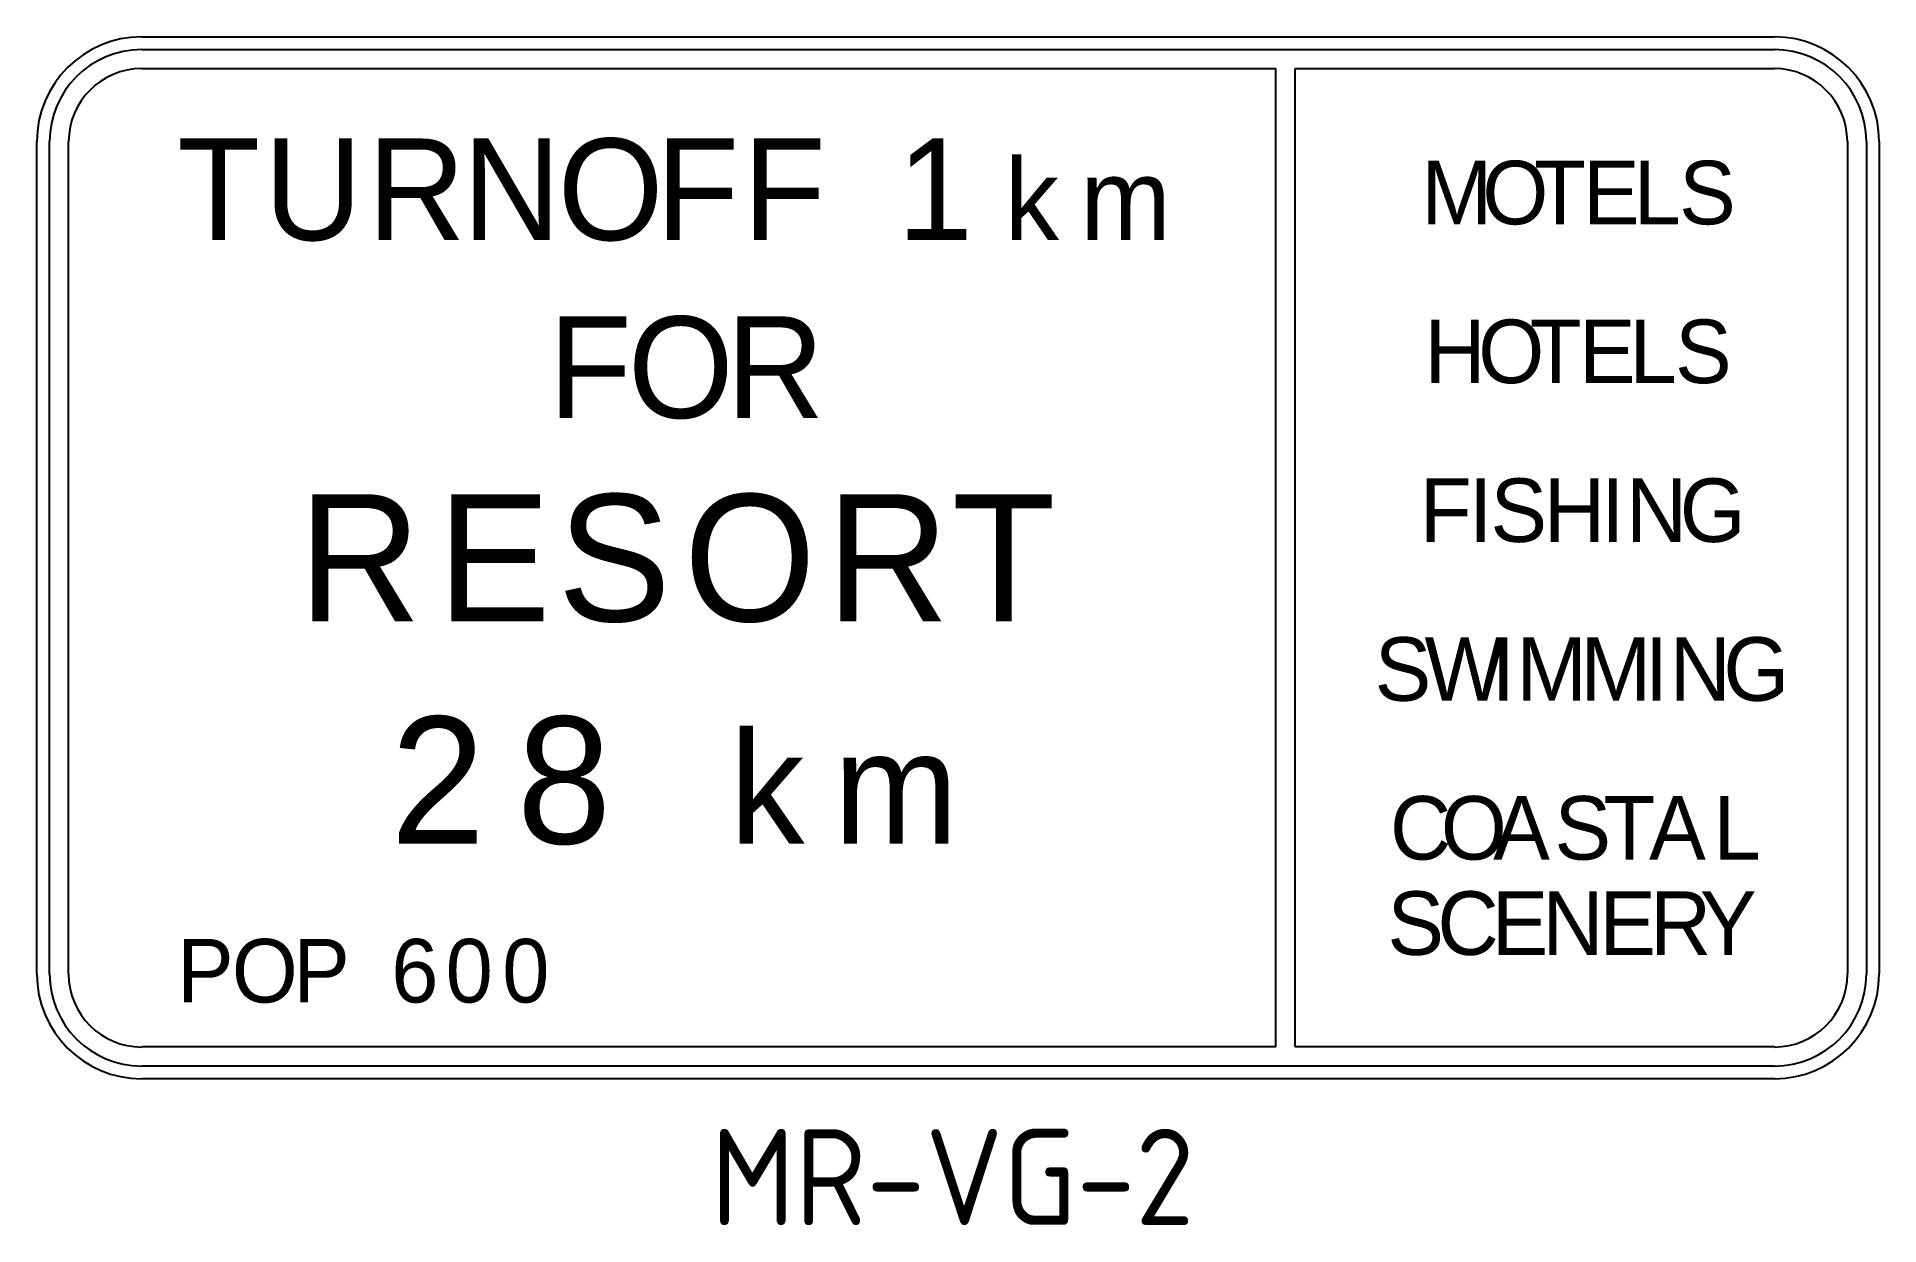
# Model space of a CAD drawing. Extents: x 114 to 161.9, y 161.4 to 192.2.
import ezdxf
from ezdxf.enums import TextEntityAlignment as Align

# ---------------------------------------------------------------- set-up
doc = ezdxf.new("R2010")
doc.units = 0
doc.layers.add('L18', color=4, linetype='CONTINUOUS')
doc.layers.add('T25', color=1, linetype='CONTINUOUS')
doc.styles.add('DSERIES', font='Dseries.shx')
doc.styles.add('ESERIES', font='Eseries.shx')
doc.styles.add('ISO', font='iso.shx')
doc.styles.add('MESERIES', font='MEseries.shx')

msp = doc.modelspace()

# ---------------------------------------------------------------- linework, layer by layer
at = {"layer": 'L18'}
for p, q in [((116.732, 192.222), (159.137, 192.222)), ((116.732, 191.892), (159.137, 191.892)), ((116.732, 191.397), (146.186, 191.397)), ((146.186, 165.986), (146.186, 191.397)), ((146.689, 165.986), (146.689, 191.397)), ((146.689, 191.397), (159.137, 191.397)), ((114.009, 167.883), (114.009, 189.5)), ((114.339, 167.883), (114.339, 189.5)), ((114.834, 167.883), (114.834, 189.5)), ((161.034, 189.5), (161.034, 167.883)), ((161.529, 189.5), (161.529, 167.883)), ((161.859, 189.5), (161.859, 167.883)), ((146.186, 165.986), (116.732, 165.986)), ((159.137, 165.986), (146.689, 165.986)), ((159.137, 165.491), (116.732, 165.491)), ((159.137, 165.161), (116.732, 165.161))]:
    msp.add_line(p, q, dxfattribs=at)
for centre, radius, start, end in [((116.732, 189.5), 2.722, 90, 180), ((116.732, 189.5), 2.392, 90, 180), ((159.137, 189.5), 2.722, 0, 90), ((159.137, 189.5), 2.392, 0, 90), ((116.732, 189.5), 1.897, 90, 180), ((159.137, 189.5), 1.897, 0, 90), ((116.732, 167.883), 2.722, 180, 270), ((116.732, 167.883), 2.392, 180, 270), ((116.732, 167.883), 1.898, 180, 270), ((159.137, 167.883), 1.898, 270, 0), ((159.137, 167.883), 2.392, 270, 0), ((159.137, 167.883), 2.722, 270, 0)]:
    msp.add_arc(centre, radius, start, end, dxfattribs=at)

# ---------------------------------------------------------------- texts
for s, height, style, p in [('T', 2.64, 'DSERIES', (117.654, 186.942)), ('U', 2.64, 'DSERIES', (119.911, 186.942)), ('R', 2.64, 'DSERIES', (122.594, 186.942)), ('N', 2.64, 'DSERIES', (125.066, 186.942)), ('O', 2.64, 'DSERIES', (127.538, 186.942)), ('F', 2.64, 'DSERIES', (130.089, 186.942)), ('F', 2.64, 'DSERIES', (132.346, 186.942)), ('1', 2.64, 'DSERIES', (136.356, 186.942)), ('k', 2.117, 'MESERIES', (139.144, 186.942)), ('O', 1.65, 'DSERIES', (151.552, 187.353)), ('S', 1.65, 'DSERIES', (156.664, 187.353)), ('m', 2.117, 'MESERIES', (141.107, 186.942)), ('M', 1.65, 'DSERIES', (149.972, 187.353)), ('T', 1.65, 'DSERIES', (152.895, 187.353)), ('E', 1.65, 'DSERIES', (154.171, 187.353)), ('L', 1.65, 'DSERIES', (155.482, 187.353)), ('F', 2.64, 'DSERIES', (127.302, 182.322)), ('O', 2.64, 'DSERIES', (129.362, 182.322)), ('R', 2.64, 'DSERIES', (131.913, 182.322)), ('H', 1.65, 'DSERIES', (150.048, 183.228)), ('O', 1.65, 'DSERIES', (151.446, 183.228)), ('T', 1.65, 'DSERIES', (152.788, 183.228)), ('E', 1.65, 'DSERIES', (154.065, 183.228)), ('L', 1.65, 'DSERIES', (155.376, 183.228)), ('S', 1.65, 'DSERIES', (156.558, 183.228)), ('F', 1.65, 'DSERIES', (149.93, 179.103)), ('I', 1.65, 'DSERIES', (151.206, 179.103)), ('S', 1.65, 'DSERIES', (151.763, 179.103)), ('H', 1.65, 'DSERIES', (153.15, 179.103)), ('I', 1.65, 'DSERIES', (154.636, 179.103)), ('N', 1.65, 'DSERIES', (155.281, 179.103)), ('G', 1.65, 'DSERIES', (156.68, 179.103)), ('R', 3.3, 'ESERIES', (120.803, 177.042)), ('E', 3.3, 'ESERIES', (124.409, 177.042)), ('S', 3.3, 'ESERIES', (127.534, 177.042)), ('O', 3.3, 'ESERIES', (130.812, 177.042)), ('R', 3.3, 'ESERIES', (134.518, 177.042)), ('T', 3.3, 'ESERIES', (137.777, 177.042)), ('S', 1.65, 'DSERIES', (148.757, 174.978)), ('W', 1.65, 'DSERIES', (150.05, 174.978)), ('I', 1.65, 'DSERIES', (151.789, 174.978)), ('M', 1.65, 'DSERIES', (152.434, 174.978)), ('M', 1.65, 'DSERIES', (154.102, 174.978)), ('I', 1.65, 'DSERIES', (155.77, 174.978)), ('N', 1.65, 'DSERIES', (156.415, 174.978)), ('G', 1.65, 'DSERIES', (157.813, 174.978)), ('2', 3.3, 'ESERIES', (123.197, 171.267)), ('8', 3.3, 'ESERIES', (126.475, 171.267)), ('k', 2.91, 'MESERIES', (132.002, 171.267)), ('m', 2.91, 'MESERIES', (134.7, 171.267)), ('C', 1.65, 'DSERIES', (149.153, 170.853)), ('O', 1.65, 'DSERIES', (150.475, 170.853)), ('A', 1.65, 'DSERIES', (151.835, 170.853)), ('S', 1.65, 'DSERIES', (153.426, 170.853)), ('T', 1.65, 'DSERIES', (154.701, 170.853)), ('A', 1.65, 'DSERIES', (155.884, 170.853)), ('L', 1.65, 'DSERIES', (157.557, 170.853)), ('S', 1.65, 'DSERIES', (149.087, 168.378)), ('C', 1.65, 'DSERIES', (150.386, 168.378)), ('E', 1.65, 'DSERIES', (151.796, 168.378)), ('N', 1.65, 'DSERIES', (153.108, 168.378)), ('E', 1.65, 'DSERIES', (154.594, 168.378)), ('R', 1.65, 'DSERIES', (155.905, 168.378)), ('Y', 1.65, 'DSERIES', (157.204, 168.378)), ('P', 1.65, 'DSERIES', (117.651, 167.142)), ('O', 1.65, 'DSERIES', (119.073, 167.142)), ('P', 1.65, 'DSERIES', (120.668, 167.142)), ('6', 1.65, 'DSERIES', (123.213, 167.142)), ('0', 1.65, 'DSERIES', (124.626, 167.142)), ('0', 1.65, 'DSERIES', (126.097, 167.142))]:
    msp.add_text(s, height=height, dxfattribs=dict(at, style=style)).set_placement(p)
at = {"layer": 'T25', "style": 'ISO'}
msp.add_text('MR-VG-2', height=2.5, dxfattribs=at).set_placement((137.792, 161.359), align=Align.CENTER)

doc.saveas('drawing.dxf')
